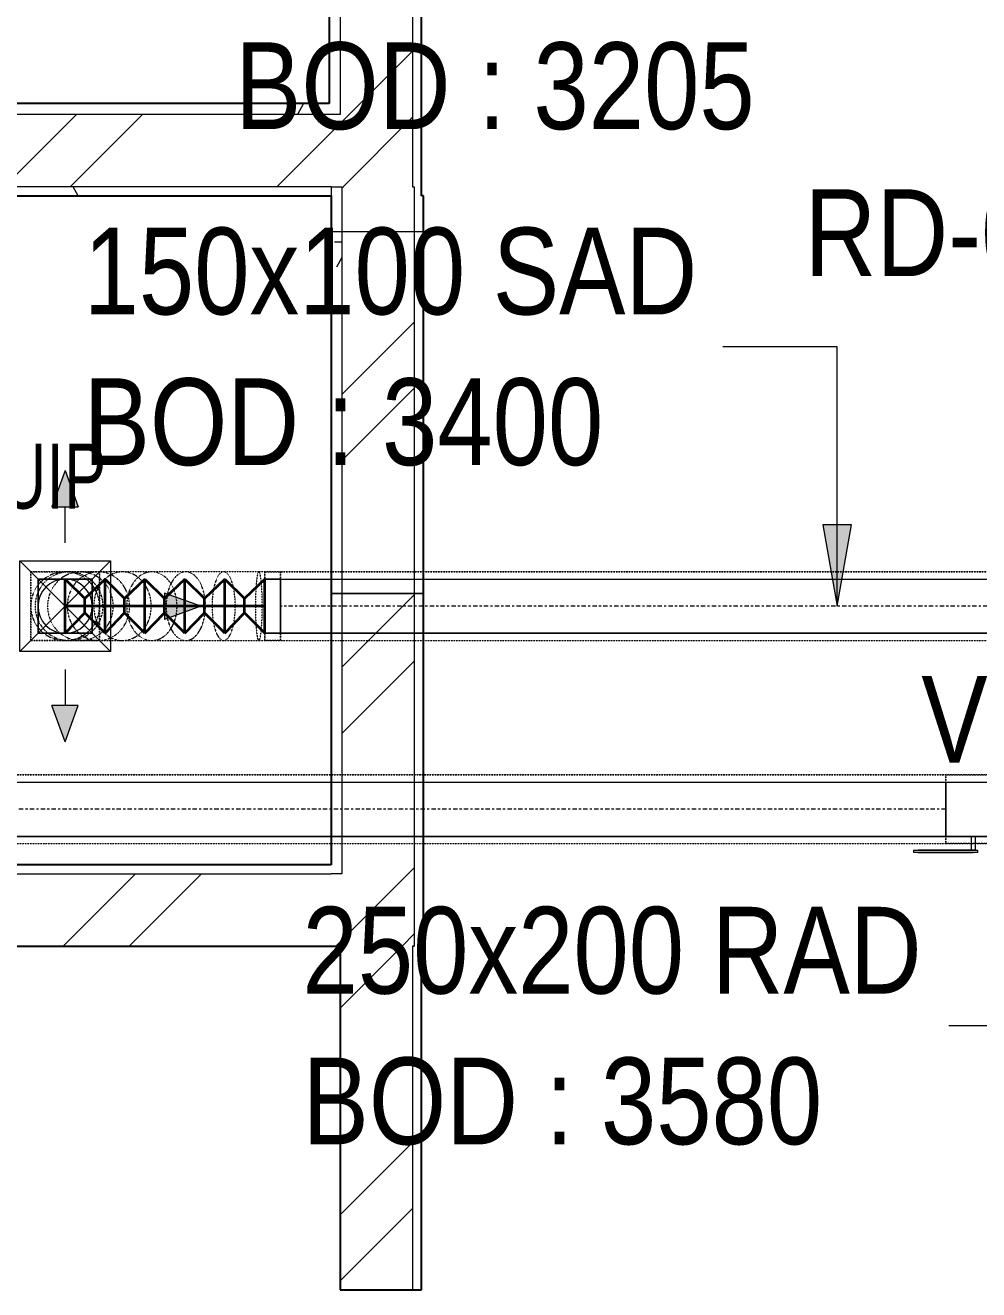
# Model space of a CAD drawing. Header units: inches. Extents: x -83664 to 20107, y -47222 to 19398.
# Drawn here: x -25543 to -22907, y -13565 to -10068 of the extents above; entities that cross this region are included whole.
import ezdxf

# ---------------------------------------------------------------- set-up
doc = ezdxf.new("R2010")
doc.units = ezdxf.units.IN
doc.header["$MEASUREMENT"] = 0
doc.linetypes.add('Center', pattern=[29.999999, 12, -6, 6, -6])
doc.linetypes.add('Hidden 0_50', pattern=[1.0584, 0.5292, -0.5292])
for name, color, linetype, lineweight in [('A-DETL-GENF', 7, 'Continuous', 9), ('A-WALL', 7, 'Continuous', 9), ('A-WALL-PATT', 7, 'Continuous', 25), ('G-ANNO-TEXT', 7, 'Continuous', 9), ('M-HVAC-CDFF', 7, 'Continuous', 9), ('M-HVAC-DUCT-CNTR', 7, 'Center', 9), ('M-HVAC-DUCT-IDEN', 7, 'Continuous', 18), ('ROOM TAG', 7, 'Continuous', 9)]:
    doc.layers.add(name, color=color, linetype=linetype, lineweight=lineweight)
for name, color, linetype, lineweight, true_color in [('FF ROOM TAG_dwg', 7, 'Continuous', 9, 0x767676), ('M-HVAC-DUCT', 7, 'Continuous', 9, 0xffe97f), ('M-HVAC-DUCT-PATT', 7, 'Continuous', 35, 0x007f00)]:
    doc.layers.add(name, color=color, linetype=linetype, lineweight=lineweight, true_color=true_color)
doc.styles.add('Arial Narrow_20', font='ARIALN.TTF', dxfattribs={"width": 0.85, "height": 4572})
doc.styles.add('Arial Narrow_21', font='ARIALN.TTF', dxfattribs={"height": 240})
pattern_1 = [(0, (0, 0), (1219.2, 304.8), [50.292, -864.108, 50.292, -864.108, -4876.8]), (0, (0, 0), (1219.2, 304.8), [-1828.8, 50.292, -1778.508, 50.292, -864.108, -2133.6]), (0, (0, 0), (1219.2, 304.8), [-4572, 50.292, -559.308, 50.292, -1473.708]), (120, (457.2, 152.4), (-873.56454, 903.4582), [50.292, -864.108, 50.292, -864.108, -4876.8]), (120, (457.2, 152.4), (-873.56454, 903.4582), [-1828.8, 50.292, -1778.508, 50.292, -864.108, -2133.6]), (120, (457.2, 152.4), (-873.56454, 903.4582), [-4572, 50.292, -559.308, 50.292, -1473.708]), (240, (609.6, 762), (-345.63546, -1208.2582), [50.292, -864.108, 50.292, -864.108, -4876.8]), (240, (609.6, 762), (-345.63546, -1208.2582), [-1828.8, 50.292, -1778.508, 50.292, -864.108, -2133.6]), (240, (609.6, 762), (-345.63546, -1208.2582), [-4572, 50.292, -559.308, 50.292, -1473.708])]
pattern_2 = [(45, (0, 0), (-377.1708, 377.1708), []), (45, (0, 571.5), (-377.1708, 377.1708), [])]

# ---------------------------------------------------------------- blocks, each defined once
blk = doc.blocks.new('GCE-AT-Supply Air Rectangular Diffuser - 150x150-6788647-FIRST FLOOR AC CONDITIONING LAYOUT - PART A')
at = {"layer": 'A-DETL-GENF', "true_color": 0xff7f00}
for points in [[(36.4, 275), (0, 375), (-36.4, 275)], [(-275, -36.4), (-275, 36.4), (-375, 0), (-317.9, -20.8)], [(275, -36.4), (375, 0), (275, 36.4)], [(0, -375), (36.4, -275), (-36.4, -275)]]:
    blk.add_hatch(color=30, dxfattribs=at).paths.add_polyline_path(points)
at = {"layer": 'A-DETL-GENF', "color": 30, "true_color": 0xff7f00}
for p, q in [((0, 375), (-36.4, 275)), ((0, 375), (36.4, 275)), ((-36.4, 275), (36.4, 275)), ((0, 175), (0, 275)), ((-125, -125), (125, 125)), ((-125, 125), (125, -125)), ((-125, -125), (-125, 125)), ((-125, 125), (125, 125)), ((125, 125), (125, -125)), ((-375, 0), (-275, 36.4)), ((-275, -36.4), (-275, 36.4)), ((275, 36.4), (275, -36.4)), ((375, 0), (275, 36.4)), ((175, 0), (275, 0)), ((-375, 0), (-275, -36.4)), ((-175, 0), (-275, 0)), ((375, 0), (275, -36.4)), ((125, -125), (-125, -125)), ((0, -175), (0, -275)), ((36.4, -275), (-36.4, -275)), ((0, -375), (-36.4, -275)), ((0, -375), (36.4, -275))]:
    blk.add_line(p, q, dxfattribs=at)
blk = doc.blocks.new('M_Rec to Rnd Transition - Angle - 60 Degree-7692140-FIRST FLOOR AC CONDITIONING LAYOUT - PART A')
at = {"layer": 'M-HVAC-DUCT', "color": 30, "true_color": 0xff7f00}
for p, q in [((0, 75), (43.3, 75)), ((43.3, 75), (0, 75)), ((0, 75), (0, -75)), ((0, -75), (0, 75)), ((43.3, 0), (43.3, 75)), ((43.3, 0), (43.3, 75)), ((43.3, -75), (43.3, 0)), ((43.3, -75), (43.3, 0)), ((0, -75), (43.3, -75)), ((43.3, -75), (0, -75))]:
    blk.add_line(p, q, dxfattribs=at)
blk = doc.blocks.new('M_Rectangular to Round Transition - Angle - 45 Degree-V74-FIRST FLOOR AC CONDITIONING LAYOUT - PART A')
at = {"layer": 'M-HVAC-DUCT', "color": 30, "true_color": 0xff7f00}
for p, q in [((126024.2, 86772.7), (125949.2, 86772.7)), ((125949.2, 86772.7), (125949.2, 86697.7)), ((125949.2, 86772.7), (126099.2, 86772.7)), ((125949.2, 86622.7), (125949.2, 86772.7)), ((126099.2, 86772.7), (126024.2, 86772.7)), ((126099.2, 86697.7), (126099.2, 86772.7)), ((126099.2, 86772.7), (126099.2, 86622.7)), ((125949.2, 86697.7), (125949.2, 86622.7)), ((126099.2, 86622.7), (126099.2, 86697.7)), ((125949.2, 86622.7), (126024.2, 86622.7)), ((126099.2, 86622.7), (125949.2, 86622.7)), ((126024.2, 86622.7), (126099.2, 86622.7))]:
    blk.add_line(p, q, dxfattribs=at)
for start, end in [(90, 180), (0, 90), (180, 270), (270, 0)]:
    blk.add_arc((126024.2, 86697.7), 75, start, end, dxfattribs=at)
blk = doc.blocks.new('TEMW-ME-DMP-Volume Control Damper - Standard-V106-FIRST FLOOR AC CONDITIONING LAYOUT - PART A')
at = {"layer": 'M-HVAC-DUCT', "color": 6, "true_color": 0xff00ff}
for p, q in [((-165.1, 113.1), (-165.1, 119.45)), ((-152.4, 119.45), (-165.1, 119.45)), ((-165.1, 113.1), (-152.4, 113.1)), ((0, 119.45), (-152.4, 119.45)), ((-152.4, 119.45), (0, 119.45)), ((0, 113.1), (-152.4, 113.1)), ((-152.4, 113.1), (0, 113.1)), ((-6.35, 75), (-6.35, 113.1)), ((6.35, 113.1), (-6.35, 113.1)), ((6.35, 113.1), (-6.35, 113.1)), ((12.7, 119.45), (0, 119.45)), ((0, 113.1), (12.7, 113.1)), ((6.35, 113.1), (6.35, 75)), ((12.7, 119.45), (12.7, 113.1)), ((-76.2, 75), (-76.2, -75)), ((-76.2, -75), (-76.2, 75)), ((76.2, 75), (-76.2, 75)), ((-76.2, 75), (76.2, 75)), ((-76.2, 75), (76.2, 75)), ((-6.35, 75), (6.35, 75)), ((-6.35, 75), (6.35, 75)), ((76.2, 75), (76.2, -75)), ((76.2, -75), (76.2, 75)), ((-76.2, -75), (76.2, -75)), ((-76.2, -75), (76.2, -75)), ((-76.2, -75), (76.2, -75))]:
    blk.add_line(p, q, dxfattribs=at)
blk = doc.blocks.new('TEMW-SMBZ-HO-BM-HVAC-00002_rvt-1-FIRST FLOOR AC CONDITIONING LAYOUT - PART A')
at = {"layer": 'M-HVAC-DUCT', "color": 30, "linetype": 'Hidden 0_50', "true_color": 0xff7f00}
for p, q in [((126024.2, 86792.7), (125929.2, 86792.7)), ((125929.2, 86792.7), (125929.2, 86697.7)), ((125929.2, 86602.7), (125929.2, 86792.7)), ((125929.2, 86792.7), (126119.2, 86792.7)), ((126035, 86792.7), (126024.2, 86792.7)), ((126119.2, 86792.7), (126024.2, 86792.7)), ((126066.4, 86792.7), (126035, 86792.7)), ((126116.2, 86792.7), (126066.4, 86792.7)), ((126182.7, 86792.7), (126116.2, 86792.7)), ((126119.2, 86697.7), (126119.2, 86792.7)), ((126119.2, 86792.7), (126119.2, 86602.7)), ((126263.8, 86792.7), (126182.7, 86792.7)), ((126357.7, 86792.7), (126263.8, 86792.7)), ((126462.4, 86792.7), (126357.7, 86792.7)), ((126559.6, 86792.7), (126462.4, 86792.7)), ((126576, 86792.7), (126559.6, 86792.7)), ((126576, 86602.7), (126576, 86792.7)), ((126576, 86602.7), (126576, 86792.7)), ((126619.3, 86792.7), (126576, 86792.7)), ((126576, 86792.7), (126619.3, 86792.7)), ((126576, 86792.7), (126576, 86697.7)), ((126576, 86792.7), (126576, 86697.7)), ((126619.3, 86792.7), (126619.3, 86602.7)), ((126619.3, 86602.7), (126619.3, 86792.7)), ((129593.9, 86792.7), (126619.3, 86792.7)), ((126619.3, 86792.7), (129593.9, 86792.7)), ((126619.3, 86792.7), (126619.3, 86602.7)), ((126619.3, 86602.7), (126619.3, 86792.7)), ((125929.2, 86697.7), (125929.2, 86602.7)), ((126119.2, 86602.7), (126119.2, 86697.7)), ((126576, 86697.7), (126576, 86602.7)), ((126576, 86697.7), (126576, 86602.7)), ((125929.2, 86602.7), (126024.2, 86602.7)), ((126119.2, 86602.7), (125929.2, 86602.7)), ((126024.2, 86602.7), (126035, 86602.7)), ((126024.2, 86602.7), (126119.2, 86602.7)), ((126035, 86602.7), (126066.4, 86602.7)), ((126066.4, 86602.7), (126116.2, 86602.7)), ((126116.2, 86602.7), (126182.7, 86602.7)), ((126182.7, 86602.7), (126263.8, 86602.7)), ((126263.8, 86602.7), (126357.7, 86602.7)), ((126357.7, 86602.7), (126462.4, 86602.7)), ((126462.4, 86602.7), (126559.6, 86602.7)), ((126559.6, 86602.7), (126576, 86602.7)), ((126619.3, 86602.7), (126576, 86602.7)), ((126576, 86602.7), (126619.3, 86602.7)), ((126619.3, 86602.7), (129593.9, 86602.7)), ((126619.3, 86602.7), (129593.9, 86602.7))]:
    blk.add_line(p, q, dxfattribs=at)
at = {"layer": 'M-HVAC-DUCT', "color": 30, "true_color": 0xff7f00}
for p, q in [((126619.3, 86622.7), (126619.3, 86772.7)), ((126619.3, 86772.7), (126619.3, 86622.7)), ((126619.3, 86772.7), (129593.9, 86772.7)), ((126619.3, 86772.7), (129593.9, 86772.7)), ((129593.9, 86622.7), (126619.3, 86622.7)), ((126619.3, 86622.7), (129593.9, 86622.7))]:
    blk.add_line(p, q, dxfattribs=at)
at = {"layer": 'M-HVAC-DUCT', "color": 6, "linetype": 'Hidden 0_50', "true_color": 0xff00ff}
for p, q in [((128458.6, 86231.1), (125046.9, 86231.1)), ((125046.9, 86231.1), (128458.6, 86231.1)), ((128458.6, 86231.1), (128458.6, 86041.1)), ((128458.6, 86041.1), (128458.6, 86231.1)), ((128611, 86231.1), (128458.6, 86231.1)), ((128458.6, 86231.1), (128458.6, 86041.1)), ((128458.6, 86041.1), (128458.6, 86231.1)), ((128458.6, 86231.1), (128611, 86231.1)), ((125046.9, 86041.1), (128458.6, 86041.1)), ((125046.9, 86041.1), (128458.6, 86041.1)), ((128458.6, 86041.1), (128611, 86041.1)), ((128611, 86041.1), (128458.6, 86041.1))]:
    blk.add_line(p, q, dxfattribs=at)
at = {"layer": 'M-HVAC-DUCT', "color": 6, "true_color": 0xff00ff}
for p, q in [((125046.9, 86211.1), (128458.6, 86211.1)), ((125046.9, 86211.1), (128458.6, 86211.1)), ((128458.6, 86061.1), (128458.6, 86211.1)), ((128458.6, 86211.1), (128458.6, 86061.1)), ((128458.6, 86061.1), (125046.9, 86061.1)), ((125046.9, 86061.1), (128458.6, 86061.1))]:
    blk.add_line(p, q, dxfattribs=at)
at = {"layer": 'M-HVAC-DUCT', "color": 30, "linetype": 'Hidden 0_50', "true_color": 0xff7f00}
for start, end in [(90, 270), (90, 180), (270, 90), (0, 90), (180, 270), (270, 0)]:
    blk.add_arc((126024.2, 86697.7), 95, start, end, dxfattribs=at)
for points in [[(126024.2, 86792.7), (126015.9, 86792.7), (125999.3, 86790.5), (125976.1, 86780.9), (125956.2, 86765.6), (125940.9, 86745.7), (125931.3, 86722.5), (125928.1, 86697.7), (125931.3, 86672.8), (125940.9, 86649.6), (125956.2, 86629.7), (125976.1, 86614.5), (125999.3, 86604.9), (126015.9, 86602.7), (126024.2, 86602.7)], [(126035, 86792.7), (126026.8, 86792.7), (126010.5, 86790.5), (125987.5, 86780.9), (125967.9, 86765.6), (125952.8, 86745.7), (125943.3, 86722.5), (125940, 86697.7), (125943.3, 86672.8), (125952.8, 86649.6), (125967.9, 86629.7), (125987.5, 86614.5), (126010.5, 86604.9), (126026.8, 86602.7), (126035, 86602.7)], [(126066.4, 86792.7), (126058.4, 86792.7), (126042.6, 86790.5), (126020.5, 86780.9), (126001.5, 86765.6), (125986.9, 86745.7), (125977.7, 86722.5), (125974.6, 86697.7), (125977.7, 86672.8), (125986.9, 86649.6), (126001.5, 86629.7), (126020.5, 86614.5), (126042.6, 86604.9), (126058.4, 86602.7), (126066.4, 86602.7)], [(126024.2, 86602.7), (126032.5, 86602.7), (126049, 86604.9), (126072.2, 86614.5), (126092.1, 86629.7), (126107.4, 86649.6), (126117, 86672.8), (126120.3, 86697.7), (126117, 86722.5), (126107.4, 86745.7), (126092.1, 86765.6), (126072.2, 86780.9), (126049, 86790.5), (126032.5, 86792.7), (126024.2, 86792.7)], [(126116.2, 86792.7), (126108.7, 86792.7), (126093.7, 86790.5), (126072.7, 86780.9), (126054.7, 86765.6), (126040.8, 86745.7), (126032.1, 86722.5), (126029.2, 86697.7), (126032.1, 86672.8), (126040.8, 86649.6), (126054.7, 86629.7), (126072.7, 86614.5), (126093.7, 86604.9), (126108.7, 86602.7), (126116.2, 86602.7)], [(126035, 86602.7), (126043.2, 86602.7), (126059.6, 86604.9), (126082.5, 86614.5), (126102.2, 86629.7), (126117.3, 86649.6), (126126.8, 86672.8), (126130, 86697.7), (126126.8, 86722.5), (126117.3, 86745.7), (126102.2, 86765.6), (126082.5, 86780.9), (126059.6, 86790.5), (126043.2, 86792.7), (126035, 86792.7)], [(126066.4, 86602.7), (126074.3, 86602.7), (126090.1, 86604.9), (126112.3, 86614.5), (126131.3, 86629.7), (126145.9, 86649.6), (126155.1, 86672.8), (126158.2, 86697.7), (126155.1, 86722.5), (126145.9, 86745.7), (126131.3, 86765.6), (126112.3, 86780.9), (126090.1, 86790.5), (126074.3, 86792.7), (126066.4, 86792.7)], [(126182.7, 86792.7), (126175.8, 86792.7), (126161.9, 86790.5), (126142.5, 86780.9), (126125.9, 86765.6), (126113.1, 86745.7), (126105.1, 86722.5), (126102.3, 86697.7), (126105.1, 86672.8), (126113.1, 86649.6), (126125.9, 86629.7), (126142.5, 86614.5), (126161.9, 86604.9), (126175.8, 86602.7), (126182.7, 86602.7)], [(126116.2, 86602.7), (126123.8, 86602.7), (126138.8, 86604.9), (126159.8, 86614.5), (126177.8, 86629.7), (126191.7, 86649.6), (126200.4, 86672.8), (126203.3, 86697.7), (126200.4, 86722.5), (126191.7, 86745.7), (126177.8, 86765.6), (126159.8, 86780.9), (126138.8, 86790.5), (126123.8, 86792.7), (126116.2, 86792.7)], [(126182.7, 86602.7), (126189.7, 86602.7), (126203.5, 86604.9), (126222.9, 86614.5), (126239.6, 86629.7), (126252.3, 86649.6), (126260.4, 86672.8), (126263.1, 86697.7), (126260.4, 86722.5), (126252.3, 86745.7), (126239.6, 86765.6), (126222.9, 86780.9), (126203.5, 86790.5), (126189.7, 86792.7), (126182.7, 86792.7)], [(126263.8, 86792.7), (126257.8, 86792.7), (126245.6, 86790.5), (126228.6, 86780.9), (126214, 86765.6), (126202.9, 86745.7), (126195.8, 86722.5), (126193.4, 86697.7), (126195.8, 86672.8), (126202.9, 86649.6), (126214, 86629.7), (126228.6, 86614.5), (126245.6, 86604.9), (126257.8, 86602.7), (126263.8, 86602.7)], [(126263.8, 86602.7), (126269.9, 86602.7), (126282.1, 86604.9), (126299.1, 86614.5), (126313.6, 86629.7), (126324.8, 86649.6), (126331.9, 86672.8), (126334.3, 86697.7), (126331.9, 86722.5), (126324.8, 86745.7), (126313.6, 86765.6), (126299.1, 86780.9), (126282.1, 86790.5), (126269.9, 86792.7), (126263.8, 86792.7)], [(126357.7, 86792.7), (126353, 86792.7), (126343.5, 86790.5), (126330.2, 86780.9), (126318.9, 86765.6), (126310.1, 86745.7), (126304.6, 86722.5), (126302.8, 86697.7), (126304.6, 86672.8), (126310.1, 86649.6), (126318.9, 86629.7), (126330.2, 86614.5), (126343.5, 86604.9), (126353, 86602.7), (126357.7, 86602.7)], [(126357.7, 86602.7), (126362.5, 86602.7), (126371.9, 86604.9), (126385.2, 86614.5), (126396.6, 86629.7), (126405.3, 86649.6), (126410.8, 86672.8), (126412.7, 86697.7), (126410.8, 86722.5), (126405.3, 86745.7), (126396.6, 86765.6), (126385.2, 86780.9), (126371.9, 86790.5), (126362.5, 86792.7), (126357.7, 86792.7)], [(126462.4, 86792.7), (126459.6, 86792.7), (126454, 86790.5), (126446.1, 86780.9), (126439.4, 86765.6), (126434.2, 86745.7), (126431, 86722.5), (126429.9, 86697.7), (126431, 86672.8), (126434.2, 86649.6), (126439.4, 86629.7), (126446.1, 86614.5), (126454, 86604.9), (126459.6, 86602.7), (126462.4, 86602.7)], [(126462.4, 86602.7), (126465.2, 86602.7), (126470.8, 86604.9), (126478.7, 86614.5), (126485.4, 86629.7), (126490.6, 86649.6), (126493.8, 86672.8), (126494.9, 86697.7), (126493.8, 86722.5), (126490.6, 86745.7), (126485.4, 86765.6), (126478.7, 86780.9), (126470.8, 86790.5), (126465.2, 86792.7), (126462.4, 86792.7)], [(126559.6, 86792.7), (126558.8, 86792.7), (126557.1, 86790.5), (126554.8, 86780.9), (126552.8, 86765.6), (126551.2, 86745.7), (126550.3, 86722.5), (126549.9, 86697.7), (126550.3, 86672.8), (126551.2, 86649.6), (126552.8, 86629.7), (126554.8, 86614.5), (126557.1, 86604.9), (126558.8, 86602.7), (126559.6, 86602.7)], [(126559.6, 86602.7), (126560.5, 86602.7), (126562.1, 86604.9), (126564.5, 86614.5), (126566.5, 86629.7), (126568, 86649.6), (126569, 86672.8), (126569.3, 86697.7), (126569, 86722.5), (126568, 86745.7), (126566.5, 86765.6), (126564.5, 86780.9), (126562.1, 86790.5), (126560.5, 86792.7), (126559.6, 86792.7)]]:
    blk.add_open_spline(points, degree=3, dxfattribs=at)
at = {"layer": 'M-HVAC-DUCT-CNTR', "color": 30, "true_color": 0xff7f00}
blk.add_line((129593.9, 86697.7), (126619.3, 86697.7), dxfattribs=at)
at = {"layer": 'M-HVAC-DUCT-CNTR', "color": 6, "true_color": 0xff00ff}
blk.add_line((128458.6, 86136.1), (125046.9, 86136.1), dxfattribs=at)
at = {"layer": 'M-HVAC-DUCT-CNTR', "color": 30, "linetype": 'Continuous', "lineweight": 35, "true_color": 0xff7f00}
blk.add_open_spline([(126576, 86697.7), (126263, 86697.7), (126024.2, 86697.7), (126024.2, 86697.7)], degree=3, dxfattribs=at)
at = {"layer": 'M-HVAC-DUCT-PATT', "color": 30, "true_color": 0xff7f00}
for p, q in [((126024.2, 86622.7), (126024.2, 86772.7)), ((126024.2, 86772.7), (126078.3, 86718.6)), ((126134.5, 86772.7), (126078.3, 86718.6)), ((126134.5, 86622.7), (126134.5, 86772.7)), ((126134.5, 86622.7), (126134.5, 86772.7)), ((126134.5, 86772.7), (126188.6, 86718.6)), ((126244.9, 86772.7), (126188.6, 86718.6)), ((126244.9, 86622.7), (126244.9, 86772.7)), ((126244.9, 86622.7), (126244.9, 86772.7)), ((126244.9, 86772.7), (126299, 86718.6)), ((126355.2, 86772.7), (126299, 86718.6)), ((126355.2, 86622.7), (126355.2, 86772.7)), ((126355.2, 86622.7), (126355.2, 86772.7)), ((126355.2, 86772.7), (126409.3, 86718.6)), ((126465.6, 86772.7), (126409.3, 86718.6)), ((126465.6, 86622.7), (126465.6, 86772.7)), ((126465.6, 86622.7), (126465.6, 86772.7)), ((126465.6, 86772.7), (126519.7, 86718.6)), ((126576, 86772.7), (126519.7, 86718.6)), ((126576, 86622.7), (126576, 86772.7)), ((126576, 86622.7), (126576, 86772.7)), ((126078.3, 86678.9), (126078.3, 86718.6)), ((126188.6, 86678.9), (126188.6, 86718.6)), ((126299, 86678.9), (126299, 86718.6)), ((126409.3, 86678.9), (126409.3, 86718.6)), ((126519.7, 86678.9), (126519.7, 86718.6)), ((126024.2, 86622.7), (126078.3, 86678.9)), ((126134.5, 86622.7), (126078.3, 86678.9)), ((126134.5, 86622.7), (126188.6, 86678.9)), ((126244.9, 86622.7), (126188.6, 86678.9)), ((126244.9, 86622.7), (126299, 86678.9)), ((126355.2, 86622.7), (126299, 86678.9)), ((126355.2, 86622.7), (126409.3, 86678.9)), ((126465.6, 86622.7), (126409.3, 86678.9)), ((126465.6, 86622.7), (126519.7, 86678.9)), ((126576, 86622.7), (126519.7, 86678.9))]:
    blk.add_line(p, q, dxfattribs=at)
at = {"layer": 'M-HVAC-CDFF', "color": 6, "linetype": 'Hidden 0_50', "lineweight": 9, "true_color": 0xff00ff}
blk.add_blockref('GCE-AT-Supply Air Rectangular Diffuser - 150x150-6788647-FIRST FLOOR AC CONDITIONING LAYOUT - PART A', (126024.2, 86697.7), dxfattribs=at)
at = {"layer": 'M-HVAC-DUCT', "color": 6, "linetype": 'Hidden 0_50', "lineweight": 9, "true_color": 0xff00ff}
blk.add_blockref('M_Rectangular to Round Transition - Angle - 45 Degree-V74-FIRST FLOOR AC CONDITIONING LAYOUT - PART A', (0, 0), dxfattribs=at)
at = {"layer": 'M-HVAC-DUCT', "color": 6, "linetype": 'Hidden 0_50', "lineweight": 9, "true_color": 0xff00ff, "rotation": 180}
blk.add_blockref('M_Rec to Rnd Transition - Angle - 60 Degree-7692140-FIRST FLOOR AC CONDITIONING LAYOUT - PART A', (126619.3, 86697.7), dxfattribs=at)
at = {"layer": 'M-HVAC-DUCT', "color": 6, "linetype": 'Hidden 0_50', "lineweight": 9, "true_color": 0xff00ff, "extrusion": (0, 0, -1), "rotation": 180}
blk.add_blockref('TEMW-ME-DMP-Volume Control Damper - Standard-V106-FIRST FLOOR AC CONDITIONING LAYOUT - PART A', (-128534.8, 86136.1), dxfattribs=at)
blk = doc.blocks.new('TEMW-SMBZ-HO-BM-HVAC-00002_rvt-2-FIRST FLOOR AC CONDITIONING LAYOUT - PART A')
at = {"layer": 'M-HVAC-DUCT', "color": 30, "linetype": 'Hidden 0_50', "true_color": 0xff7f00}
for p, q in [((126024.2, 86792.7), (125929.2, 86792.7)), ((125929.2, 86792.7), (125929.2, 86697.7)), ((125929.2, 86602.7), (125929.2, 86792.7)), ((125929.2, 86792.7), (126119.2, 86792.7)), ((126035, 86792.7), (126024.2, 86792.7)), ((126119.2, 86792.7), (126024.2, 86792.7)), ((126066.4, 86792.7), (126035, 86792.7)), ((126116.2, 86792.7), (126066.4, 86792.7)), ((126182.7, 86792.7), (126116.2, 86792.7)), ((126119.2, 86697.7), (126119.2, 86792.7)), ((126119.2, 86792.7), (126119.2, 86602.7)), ((126263.8, 86792.7), (126182.7, 86792.7)), ((126357.7, 86792.7), (126263.8, 86792.7)), ((126462.4, 86792.7), (126357.7, 86792.7)), ((126559.6, 86792.7), (126462.4, 86792.7)), ((126576, 86792.7), (126559.6, 86792.7)), ((126576, 86602.7), (126576, 86792.7)), ((126576, 86602.7), (126576, 86792.7)), ((126619.3, 86792.7), (126576, 86792.7)), ((126576, 86792.7), (126619.3, 86792.7)), ((126576, 86792.7), (126576, 86697.7)), ((126576, 86792.7), (126576, 86697.7)), ((126619.3, 86792.7), (126619.3, 86602.7)), ((126619.3, 86602.7), (126619.3, 86792.7)), ((129593.9, 86792.7), (126619.3, 86792.7)), ((126619.3, 86792.7), (129593.9, 86792.7)), ((126619.3, 86792.7), (126619.3, 86602.7)), ((126619.3, 86602.7), (126619.3, 86792.7)), ((125929.2, 86697.7), (125929.2, 86602.7)), ((126119.2, 86602.7), (126119.2, 86697.7)), ((126576, 86697.7), (126576, 86602.7)), ((126576, 86697.7), (126576, 86602.7)), ((125929.2, 86602.7), (126024.2, 86602.7)), ((126119.2, 86602.7), (125929.2, 86602.7)), ((126024.2, 86602.7), (126035, 86602.7)), ((126024.2, 86602.7), (126119.2, 86602.7)), ((126035, 86602.7), (126066.4, 86602.7)), ((126066.4, 86602.7), (126116.2, 86602.7)), ((126116.2, 86602.7), (126182.7, 86602.7)), ((126182.7, 86602.7), (126263.8, 86602.7)), ((126263.8, 86602.7), (126357.7, 86602.7)), ((126357.7, 86602.7), (126462.4, 86602.7)), ((126462.4, 86602.7), (126559.6, 86602.7)), ((126559.6, 86602.7), (126576, 86602.7)), ((126619.3, 86602.7), (126576, 86602.7)), ((126576, 86602.7), (126619.3, 86602.7)), ((126619.3, 86602.7), (129593.9, 86602.7)), ((126619.3, 86602.7), (129593.9, 86602.7))]:
    blk.add_line(p, q, dxfattribs=at)
at = {"layer": 'M-HVAC-DUCT', "color": 30, "true_color": 0xff7f00}
for p, q in [((126619.3, 86622.7), (126619.3, 86772.7)), ((126619.3, 86772.7), (126619.3, 86622.7)), ((126619.3, 86772.7), (129593.9, 86772.7)), ((126619.3, 86772.7), (129593.9, 86772.7)), ((129593.9, 86622.7), (126619.3, 86622.7)), ((126619.3, 86622.7), (129593.9, 86622.7))]:
    blk.add_line(p, q, dxfattribs=at)
at = {"layer": 'M-HVAC-DUCT', "color": 6, "linetype": 'Hidden 0_50', "true_color": 0xff00ff}
for p, q in [((128458.6, 86231.1), (125046.9, 86231.1)), ((125046.9, 86231.1), (128458.6, 86231.1)), ((128458.6, 86231.1), (128458.6, 86041.1)), ((128458.6, 86041.1), (128458.6, 86231.1)), ((128611, 86231.1), (128458.6, 86231.1)), ((128458.6, 86231.1), (128458.6, 86041.1)), ((128458.6, 86041.1), (128458.6, 86231.1)), ((128458.6, 86231.1), (128611, 86231.1)), ((125046.9, 86041.1), (128458.6, 86041.1)), ((125046.9, 86041.1), (128458.6, 86041.1)), ((128458.6, 86041.1), (128611, 86041.1)), ((128611, 86041.1), (128458.6, 86041.1))]:
    blk.add_line(p, q, dxfattribs=at)
at = {"layer": 'M-HVAC-DUCT', "color": 6, "true_color": 0xff00ff}
for p, q in [((125046.9, 86211.1), (128458.6, 86211.1)), ((125046.9, 86211.1), (128458.6, 86211.1)), ((128458.6, 86061.1), (128458.6, 86211.1)), ((128458.6, 86211.1), (128458.6, 86061.1)), ((128458.6, 86061.1), (125046.9, 86061.1)), ((125046.9, 86061.1), (128458.6, 86061.1))]:
    blk.add_line(p, q, dxfattribs=at)
at = {"layer": 'M-HVAC-DUCT', "color": 30, "linetype": 'Hidden 0_50', "true_color": 0xff7f00}
for start, end in [(90, 270), (90, 180), (270, 90), (0, 90), (180, 270), (270, 0)]:
    blk.add_arc((126024.2, 86697.7), 95, start, end, dxfattribs=at)
for points in [[(126024.2, 86792.7), (126015.9, 86792.7), (125999.3, 86790.5), (125976.1, 86780.9), (125956.2, 86765.6), (125940.9, 86745.7), (125931.3, 86722.5), (125928.1, 86697.7), (125931.3, 86672.8), (125940.9, 86649.6), (125956.2, 86629.7), (125976.1, 86614.5), (125999.3, 86604.9), (126015.9, 86602.7), (126024.2, 86602.7)], [(126035, 86792.7), (126026.8, 86792.7), (126010.5, 86790.5), (125987.5, 86780.9), (125967.9, 86765.6), (125952.8, 86745.7), (125943.3, 86722.5), (125940, 86697.7), (125943.3, 86672.8), (125952.8, 86649.6), (125967.9, 86629.7), (125987.5, 86614.5), (126010.5, 86604.9), (126026.8, 86602.7), (126035, 86602.7)], [(126066.4, 86792.7), (126058.4, 86792.7), (126042.6, 86790.5), (126020.5, 86780.9), (126001.5, 86765.6), (125986.9, 86745.7), (125977.7, 86722.5), (125974.6, 86697.7), (125977.7, 86672.8), (125986.9, 86649.6), (126001.5, 86629.7), (126020.5, 86614.5), (126042.6, 86604.9), (126058.4, 86602.7), (126066.4, 86602.7)], [(126024.2, 86602.7), (126032.5, 86602.7), (126049, 86604.9), (126072.2, 86614.5), (126092.1, 86629.7), (126107.4, 86649.6), (126117, 86672.8), (126120.3, 86697.7), (126117, 86722.5), (126107.4, 86745.7), (126092.1, 86765.6), (126072.2, 86780.9), (126049, 86790.5), (126032.5, 86792.7), (126024.2, 86792.7)], [(126116.2, 86792.7), (126108.7, 86792.7), (126093.7, 86790.5), (126072.7, 86780.9), (126054.7, 86765.6), (126040.8, 86745.7), (126032.1, 86722.5), (126029.2, 86697.7), (126032.1, 86672.8), (126040.8, 86649.6), (126054.7, 86629.7), (126072.7, 86614.5), (126093.7, 86604.9), (126108.7, 86602.7), (126116.2, 86602.7)], [(126035, 86602.7), (126043.2, 86602.7), (126059.6, 86604.9), (126082.5, 86614.5), (126102.2, 86629.7), (126117.3, 86649.6), (126126.8, 86672.8), (126130, 86697.7), (126126.8, 86722.5), (126117.3, 86745.7), (126102.2, 86765.6), (126082.5, 86780.9), (126059.6, 86790.5), (126043.2, 86792.7), (126035, 86792.7)], [(126066.4, 86602.7), (126074.3, 86602.7), (126090.1, 86604.9), (126112.3, 86614.5), (126131.3, 86629.7), (126145.9, 86649.6), (126155.1, 86672.8), (126158.2, 86697.7), (126155.1, 86722.5), (126145.9, 86745.7), (126131.3, 86765.6), (126112.3, 86780.9), (126090.1, 86790.5), (126074.3, 86792.7), (126066.4, 86792.7)], [(126182.7, 86792.7), (126175.8, 86792.7), (126161.9, 86790.5), (126142.5, 86780.9), (126125.9, 86765.6), (126113.1, 86745.7), (126105.1, 86722.5), (126102.3, 86697.7), (126105.1, 86672.8), (126113.1, 86649.6), (126125.9, 86629.7), (126142.5, 86614.5), (126161.9, 86604.9), (126175.8, 86602.7), (126182.7, 86602.7)], [(126116.2, 86602.7), (126123.8, 86602.7), (126138.8, 86604.9), (126159.8, 86614.5), (126177.8, 86629.7), (126191.7, 86649.6), (126200.4, 86672.8), (126203.3, 86697.7), (126200.4, 86722.5), (126191.7, 86745.7), (126177.8, 86765.6), (126159.8, 86780.9), (126138.8, 86790.5), (126123.8, 86792.7), (126116.2, 86792.7)], [(126182.7, 86602.7), (126189.7, 86602.7), (126203.5, 86604.9), (126222.9, 86614.5), (126239.6, 86629.7), (126252.3, 86649.6), (126260.4, 86672.8), (126263.1, 86697.7), (126260.4, 86722.5), (126252.3, 86745.7), (126239.6, 86765.6), (126222.9, 86780.9), (126203.5, 86790.5), (126189.7, 86792.7), (126182.7, 86792.7)], [(126263.8, 86792.7), (126257.8, 86792.7), (126245.6, 86790.5), (126228.6, 86780.9), (126214, 86765.6), (126202.9, 86745.7), (126195.8, 86722.5), (126193.4, 86697.7), (126195.8, 86672.8), (126202.9, 86649.6), (126214, 86629.7), (126228.6, 86614.5), (126245.6, 86604.9), (126257.8, 86602.7), (126263.8, 86602.7)], [(126263.8, 86602.7), (126269.9, 86602.7), (126282.1, 86604.9), (126299.1, 86614.5), (126313.6, 86629.7), (126324.8, 86649.6), (126331.9, 86672.8), (126334.3, 86697.7), (126331.9, 86722.5), (126324.8, 86745.7), (126313.6, 86765.6), (126299.1, 86780.9), (126282.1, 86790.5), (126269.9, 86792.7), (126263.8, 86792.7)], [(126357.7, 86792.7), (126353, 86792.7), (126343.5, 86790.5), (126330.2, 86780.9), (126318.9, 86765.6), (126310.1, 86745.7), (126304.6, 86722.5), (126302.8, 86697.7), (126304.6, 86672.8), (126310.1, 86649.6), (126318.9, 86629.7), (126330.2, 86614.5), (126343.5, 86604.9), (126353, 86602.7), (126357.7, 86602.7)], [(126357.7, 86602.7), (126362.5, 86602.7), (126371.9, 86604.9), (126385.2, 86614.5), (126396.6, 86629.7), (126405.3, 86649.6), (126410.8, 86672.8), (126412.7, 86697.7), (126410.8, 86722.5), (126405.3, 86745.7), (126396.6, 86765.6), (126385.2, 86780.9), (126371.9, 86790.5), (126362.5, 86792.7), (126357.7, 86792.7)], [(126462.4, 86792.7), (126459.6, 86792.7), (126454, 86790.5), (126446.1, 86780.9), (126439.4, 86765.6), (126434.2, 86745.7), (126431, 86722.5), (126429.9, 86697.7), (126431, 86672.8), (126434.2, 86649.6), (126439.4, 86629.7), (126446.1, 86614.5), (126454, 86604.9), (126459.6, 86602.7), (126462.4, 86602.7)], [(126462.4, 86602.7), (126465.2, 86602.7), (126470.8, 86604.9), (126478.7, 86614.5), (126485.4, 86629.7), (126490.6, 86649.6), (126493.8, 86672.8), (126494.9, 86697.7), (126493.8, 86722.5), (126490.6, 86745.7), (126485.4, 86765.6), (126478.7, 86780.9), (126470.8, 86790.5), (126465.2, 86792.7), (126462.4, 86792.7)], [(126559.6, 86792.7), (126558.8, 86792.7), (126557.1, 86790.5), (126554.8, 86780.9), (126552.8, 86765.6), (126551.2, 86745.7), (126550.3, 86722.5), (126549.9, 86697.7), (126550.3, 86672.8), (126551.2, 86649.6), (126552.8, 86629.7), (126554.8, 86614.5), (126557.1, 86604.9), (126558.8, 86602.7), (126559.6, 86602.7)], [(126559.6, 86602.7), (126560.5, 86602.7), (126562.1, 86604.9), (126564.5, 86614.5), (126566.5, 86629.7), (126568, 86649.6), (126569, 86672.8), (126569.3, 86697.7), (126569, 86722.5), (126568, 86745.7), (126566.5, 86765.6), (126564.5, 86780.9), (126562.1, 86790.5), (126560.5, 86792.7), (126559.6, 86792.7)]]:
    blk.add_open_spline(points, degree=3, dxfattribs=at)
at = {"layer": 'M-HVAC-DUCT-CNTR', "color": 30, "true_color": 0xff7f00}
blk.add_line((129593.9, 86697.7), (126619.3, 86697.7), dxfattribs=at)
at = {"layer": 'M-HVAC-DUCT-CNTR', "color": 6, "true_color": 0xff00ff}
blk.add_line((128458.6, 86136.1), (125046.9, 86136.1), dxfattribs=at)
at = {"layer": 'M-HVAC-DUCT-CNTR', "color": 30, "linetype": 'Continuous', "lineweight": 35, "true_color": 0xff7f00}
blk.add_open_spline([(126576, 86697.7), (126263, 86697.7), (126024.2, 86697.7), (126024.2, 86697.7)], degree=3, dxfattribs=at)
at = {"layer": 'M-HVAC-DUCT-PATT', "color": 30, "true_color": 0xff7f00}
for p, q in [((126024.2, 86622.7), (126024.2, 86772.7)), ((126024.2, 86772.7), (126078.3, 86718.6)), ((126134.5, 86772.7), (126078.3, 86718.6)), ((126134.5, 86622.7), (126134.5, 86772.7)), ((126134.5, 86622.7), (126134.5, 86772.7)), ((126134.5, 86772.7), (126188.6, 86718.6)), ((126244.9, 86772.7), (126188.6, 86718.6)), ((126244.9, 86622.7), (126244.9, 86772.7)), ((126244.9, 86622.7), (126244.9, 86772.7)), ((126244.9, 86772.7), (126299, 86718.6)), ((126355.2, 86772.7), (126299, 86718.6)), ((126355.2, 86622.7), (126355.2, 86772.7)), ((126355.2, 86622.7), (126355.2, 86772.7)), ((126355.2, 86772.7), (126409.3, 86718.6)), ((126465.6, 86772.7), (126409.3, 86718.6)), ((126465.6, 86622.7), (126465.6, 86772.7)), ((126465.6, 86622.7), (126465.6, 86772.7)), ((126465.6, 86772.7), (126519.7, 86718.6)), ((126576, 86772.7), (126519.7, 86718.6)), ((126576, 86622.7), (126576, 86772.7)), ((126576, 86622.7), (126576, 86772.7)), ((126078.3, 86678.9), (126078.3, 86718.6)), ((126188.6, 86678.9), (126188.6, 86718.6)), ((126299, 86678.9), (126299, 86718.6)), ((126409.3, 86678.9), (126409.3, 86718.6)), ((126519.7, 86678.9), (126519.7, 86718.6)), ((126024.2, 86622.7), (126078.3, 86678.9)), ((126134.5, 86622.7), (126078.3, 86678.9)), ((126134.5, 86622.7), (126188.6, 86678.9)), ((126244.9, 86622.7), (126188.6, 86678.9)), ((126244.9, 86622.7), (126299, 86678.9)), ((126355.2, 86622.7), (126299, 86678.9)), ((126355.2, 86622.7), (126409.3, 86678.9)), ((126465.6, 86622.7), (126409.3, 86678.9)), ((126465.6, 86622.7), (126519.7, 86678.9)), ((126576, 86622.7), (126519.7, 86678.9))]:
    blk.add_line(p, q, dxfattribs=at)
at = {"layer": 'M-HVAC-CDFF', "color": 6, "linetype": 'Hidden 0_50', "lineweight": 9, "true_color": 0xff00ff}
blk.add_blockref('GCE-AT-Supply Air Rectangular Diffuser - 150x150-6788647-FIRST FLOOR AC CONDITIONING LAYOUT - PART A', (126024.2, 86697.7), dxfattribs=at)
at = {"layer": 'M-HVAC-DUCT', "color": 6, "linetype": 'Hidden 0_50', "lineweight": 9, "true_color": 0xff00ff}
blk.add_blockref('M_Rectangular to Round Transition - Angle - 45 Degree-V74-FIRST FLOOR AC CONDITIONING LAYOUT - PART A', (0, 0), dxfattribs=at)
at = {"layer": 'M-HVAC-DUCT', "color": 6, "linetype": 'Hidden 0_50', "lineweight": 9, "true_color": 0xff00ff, "rotation": 180}
blk.add_blockref('M_Rec to Rnd Transition - Angle - 60 Degree-7692140-FIRST FLOOR AC CONDITIONING LAYOUT - PART A', (126619.3, 86697.7), dxfattribs=at)
at = {"layer": 'M-HVAC-DUCT', "color": 6, "linetype": 'Hidden 0_50', "lineweight": 9, "true_color": 0xff00ff, "extrusion": (0, 0, -1), "rotation": 180}
blk.add_blockref('TEMW-ME-DMP-Volume Control Damper - Standard-V106-FIRST FLOOR AC CONDITIONING LAYOUT - PART A', (-128534.8, 86136.1), dxfattribs=at)
blk = doc.blocks.new('SMBZ_Hospital Arch Model_2026_01_29_rvt-1-FIRST FLOOR AC CONDITIONING LAYOUT - PART A')
at = {"layer": 'A-WALL-PATT', "lineweight": 9, "true_color": 0xbbbbbb}
h = blk.add_hatch(dxfattribs=at)
h.set_pattern_fill('FP_12', color=9, style=0, pattern_type=2)
h.set_pattern_definition(pattern_2)
h.paths.add_polyline_path([(126984.4, 87857.7), (126984.4, 89957.7), (126784.4, 89957.7), (126784.4, 87857.7), (126981.2, 87857.7)])
h = blk.add_hatch(dxfattribs=at)
h.set_pattern_fill('FP_13', color=9, style=0, pattern_type=2)
h.set_pattern_definition(pattern_1)
h.paths.add_polyline_path([(127009.4, 87832.7), (127009.4, 89957.7), (126984.4, 89957.7), (126984.4, 87857.7), (126989.4, 87857.7), (126989.4, 87832.7)])
h = blk.add_hatch(dxfattribs=at)
h.set_pattern_fill('FP_13', color=9, style=0, pattern_type=2)
h.set_pattern_definition(pattern_1)
h.paths.add_polyline_path([(126754.4, 88057.7), (126754.4, 88087.7), (124884.4, 88087.7), (124884.4, 88057.7), (126585.6, 88057.7)])
h = blk.add_hatch(dxfattribs=at)
h.set_pattern_fill('FP_12', color=9, style=0, pattern_type=2)
h.set_pattern_definition(pattern_2)
h.paths.add_polyline_path([(126585.6, 87857.7), (126784.4, 87857.7), (126784.4, 88057.7), (124884.4, 88057.7), (124884.4, 87857.7), (125003.3, 87857.7)])
h = blk.add_hatch(dxfattribs=at)
h.set_pattern_fill('FP_13', color=9, style=0, pattern_type=2)
h.set_pattern_definition(pattern_1)
h.paths.add_polyline_path([(126754.4, 87832.7), (126759.4, 87832.7), (126759.4, 87857.7), (124914.4, 87857.7), (124914.4, 87832.7), (126585.6, 87832.7)])
h = blk.add_hatch(dxfattribs=at)
h.set_pattern_fill('FP_13', color=9, style=0, pattern_type=2)
h.set_pattern_definition(pattern_1)
h.paths.add_polyline_path([(126759.4, 85957.7), (126789.4, 85957.7), (126789.4, 87857.7), (126759.4, 87857.7), (126759.4, 85982.7)])
h = blk.add_hatch(dxfattribs=at)
h.set_pattern_fill('FP_12', color=9, style=0, pattern_type=2)
h.set_pattern_definition(pattern_2)
h.paths.add_polyline_path([(126984.4, 85757.7), (126989.4, 85757.7), (126989.4, 87857.7), (126789.4, 87857.7), (126789.4, 85757.7)])
h = blk.add_hatch(dxfattribs=at)
h.set_pattern_fill('FP_12', color=9, style=0, pattern_type=2)
h.set_pattern_definition(pattern_2)
h.paths.add_polyline_path([(126789.4, 85757.7), (126789.4, 85957.7), (124134.4, 85957.7), (124134.4, 85757.7), (126784.4, 85757.7)])
h = blk.add_hatch(dxfattribs=at)
h.set_pattern_fill('FP_12', color=9, style=0, pattern_type=2)
h.set_pattern_definition(pattern_2)
h.paths.add_polyline_path([(126984.4, 84807.7), (126984.4, 85757.7), (126784.4, 85757.7), (126784.4, 84807.7)])
h = blk.add_hatch(dxfattribs=at)
h.set_pattern_fill('FP_13', color=9, style=0, pattern_type=2)
h.set_pattern_definition(pattern_1)
h.paths.add_polyline_path([(127009.4, 84807.7), (127009.4, 85757.7), (126984.4, 85757.7), (126984.4, 84807.7)])
at = {"layer": 'A-WALL', "color": 9, "lineweight": 25, "true_color": 0xbbbbbb}
for p, q in [((126754.4, 89957.7), (126754.4, 88087.7)), ((127009.4, 87832.7), (127009.4, 89957.7)), ((126754.4, 88087.7), (124914.4, 88087.7)), ((124914.4, 87832.7), (126754.4, 87832.7)), ((126754.4, 87832.7), (126759.4, 87832.7)), ((126759.4, 87832.7), (126759.4, 85982.7)), ((127014.4, 87832.7), (127009.4, 87832.7)), ((127014.4, 85757.7), (127014.4, 87832.7)), ((126759.4, 85982.7), (124309.4, 85982.7)), ((124309.4, 85757.7), (126759.4, 85757.7)), ((126759.4, 85757.7), (126784.4, 85757.7)), ((126784.4, 85757.7), (126784.4, 84807.7)), ((127009.4, 85757.7), (127014.4, 85757.7)), ((127009.4, 84807.7), (127009.4, 85757.7)), ((126784.4, 84807.7), (127009.4, 84807.7))]:
    blk.add_line(p, q, dxfattribs=at)
at = {"layer": 'A-WALL', "color": 9, "true_color": 0xbbbbbb}
for p, q in [((126784.4, 89957.7), (126784.4, 88057.7)), ((126984.4, 89957.7), (126984.4, 87857.7)), ((126754.4, 88957.7), (126754.4, 88087.7)), ((127009.4, 87832.7), (127009.4, 88957.7)), ((126754.4, 88087.7), (124914.4, 88087.7)), ((126754.4, 88057.7), (124914.4, 88057.7)), ((126784.4, 88057.7), (126754.4, 88057.7)), ((126754.4, 87857.7), (124914.4, 87857.7)), ((124914.4, 87832.7), (126754.4, 87832.7)), ((126759.4, 87857.7), (126754.4, 87857.7)), ((126759.4, 87832.7), (126754.4, 87832.7)), ((126759.4, 87857.7), (126784.4, 87857.7)), ((126759.4, 87857.7), (126759.4, 87832.7)), ((126759.4, 87832.7), (126759.4, 87732.7)), ((126784.4, 87857.7), (126789.4, 87857.7)), ((126789.4, 87857.7), (126789.4, 87832.7)), ((126789.4, 87832.7), (126789.4, 85957.7)), ((126984.4, 87857.7), (126989.4, 87857.7)), ((126989.4, 87857.7), (126989.4, 87832.7)), ((126989.4, 87832.7), (126989.4, 85757.7)), ((127009.4, 87832.7), (127014.4, 87832.7)), ((127014.4, 87732.7), (127014.4, 87832.7)), ((127014.4, 87732.7), (126759.4, 87732.7)), ((127014.4, 87732.7), (126759.4, 87732.7)), ((126759.4, 87732.7), (126759.4, 86732.7)), ((127014.4, 86732.7), (127014.4, 87732.7)), ((126759.4, 86732.7), (127014.4, 86732.7)), ((127014.4, 86732.7), (126759.4, 86732.7)), ((126759.4, 86732.7), (126759.4, 85982.7)), ((127014.4, 85757.7), (127014.4, 86732.7)), ((126759.4, 85982.7), (124309.4, 85982.7)), ((124309.4, 85957.7), (126759.4, 85957.7)), ((126789.4, 85957.7), (126759.4, 85957.7)), ((124309.4, 85757.7), (126759.4, 85757.7)), ((126784.4, 85757.7), (126759.4, 85757.7)), ((126784.4, 85757.7), (126784.4, 84807.7)), ((126984.4, 85757.7), (126989.4, 85757.7)), ((126989.4, 85757.7), (126984.4, 85757.7)), ((126984.4, 85757.7), (126984.4, 84807.7)), ((127014.4, 85757.7), (127009.4, 85757.7)), ((127009.4, 84807.7), (127009.4, 85757.7)), ((127009.4, 84807.7), (126784.4, 84807.7))]:
    blk.add_line(p, q, dxfattribs=at)
blk = doc.blocks.new('FF ROOM TAG_dwg-8877209-FIRST FLOOR AC CONDITIONING LAYOUT - PART A')
at = {"layer": 'ROOM TAG', "insert": (1197618, 2096787), "char_height": 4572, "width": 31078.38, "attachment_point": 2, "line_spacing_factor": 0.974696, "style": 'Arial Narrow_20'}
blk.add_mtext('ELEV EQUIP', dxfattribs=at)

msp = doc.modelspace()

# ---------------------------------------------------------------- hatches: boundary and pattern name
at = {"layer": 'M-HVAC-DUCT-IDEN', "lineweight": 9}
msp.add_hatch(color=256, dxfattribs=at).paths.add_polyline_path([(-23298.5, -11674.5), (-23258.8, -11449.5), (-23338.2, -11449.5)])

# ---------------------------------------------------------------- linework, layer by layer
for p, q in [((-23298.5, -10957.3), (-23614.5, -10957.3)), ((-23298.5, -11674.5), (-23298.5, -10957.3)), ((-23258.8, -11449.5), (-23338.2, -11449.5)), ((-23338.2, -11449.5), (-23298.5, -11674.5)), ((-23298.5, -11674.5), (-23258.8, -11449.5)), ((-22277.3, -12835.3), (-22989.8, -12835.3))]:
    msp.add_line(p, q, dxfattribs=at)

# ---------------------------------------------------------------- block references
at = {"lineweight": 5}
for name in ['SMBZ_Hospital Arch Model_2026_01_29_rvt-1-FIRST FLOOR AC CONDITIONING LAYOUT - PART A', 'TEMW-SMBZ-HO-BM-HVAC-00002_rvt-1-FIRST FLOOR AC CONDITIONING LAYOUT - PART A', 'TEMW-SMBZ-HO-BM-HVAC-00002_rvt-2-FIRST FLOOR AC CONDITIONING LAYOUT - PART A']:
    msp.add_blockref(name, (-151456.7, -98372.2), dxfattribs=at)
at = {"layer": 'FF ROOM TAG_dwg', "color": 7, "xscale": 0.03937007874015915, "yscale": 0.03937007874015915, "zscale": 0.03937007874015915}
msp.add_blockref('FF ROOM TAG_dwg-8877209-FIRST FLOOR AC CONDITIONING LAYOUT - PART A', (-72990.3, -93775.4), dxfattribs=at)
msp.add_blockref('FF ROOM TAG_dwg-8877209-FIRST FLOOR AC CONDITIONING LAYOUT - PART A', (-72990.3, -93775.4), dxfattribs=at)
msp.add_blockref('FF ROOM TAG_dwg-8877209-FIRST FLOOR AC CONDITIONING LAYOUT - PART A', (-72990.3, -93775.4), dxfattribs=at)
msp.add_blockref('FF ROOM TAG_dwg-8877209-FIRST FLOOR AC CONDITIONING LAYOUT - PART A', (-72990.3, -93775.4), dxfattribs=at)
msp.add_blockref('FF ROOM TAG_dwg-8877209-FIRST FLOOR AC CONDITIONING LAYOUT - PART A', (-72990.3, -93775.4), dxfattribs=at)

# ---------------------------------------------------------------- texts
at = {"layer": 'G-ANNO-TEXT', "char_height": 240, "attachment_point": 1, "style": 'Arial Narrow_21'}
for s, insert, width in [('RD-02', (-23388.4, -10521.6), 1010.126), ('VCD', (-23065.7, -11867.3), 733.544)]:
    msp.add_mtext(s, dxfattribs=dict(at, insert=insert, width=width))
at = {"layer": 'M-HVAC-DUCT-IDEN', "lineweight": 9, "char_height": 240, "attachment_point": 1, "style": 'Arial Narrow_21'}
for s, insert, width in [('BOD : 3205', (-24962.8, -10115.4), 1803.797), ('150x100 SAD', (-25381.5, -10627.7), 2128.48), ('BOD : 3400', (-25381.5, -11044.4), 1803.797), ('250x200 RAD', (-24776.3, -12505.8), 2152.531), ('BOD : 3580', (-24776.3, -12922.5), 1803.797)]:
    msp.add_mtext(s, dxfattribs=dict(at, insert=insert, width=width))

doc.saveas('drawing.dxf')
